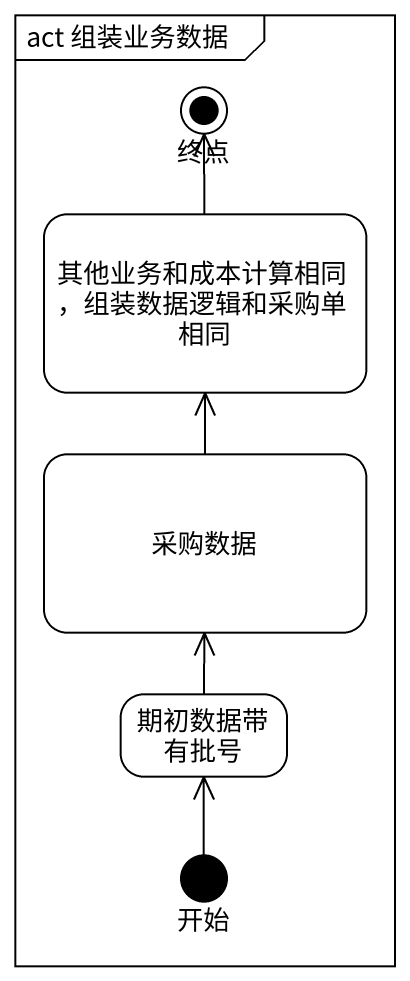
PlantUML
@startuml
mainframe act 组装业务数据
hide empty description
state 终点 <<end>>
state "其他业务和成本计算相同，组装数据逻辑和采购单相同" as 其他业务和成本计算相同_组装数据逻辑和采购单相同
state 采购数据
state 期初数据带有批号
state 开始 <<start>>
其他业务和成本计算相同_组装数据逻辑和采购单相同 -up-> 终点
采购数据 -up-> 其他业务和成本计算相同_组装数据逻辑和采购单相同
期初数据带有批号 -up-> 采购数据
开始 -up-> 期初数据带有批号
@enduml
